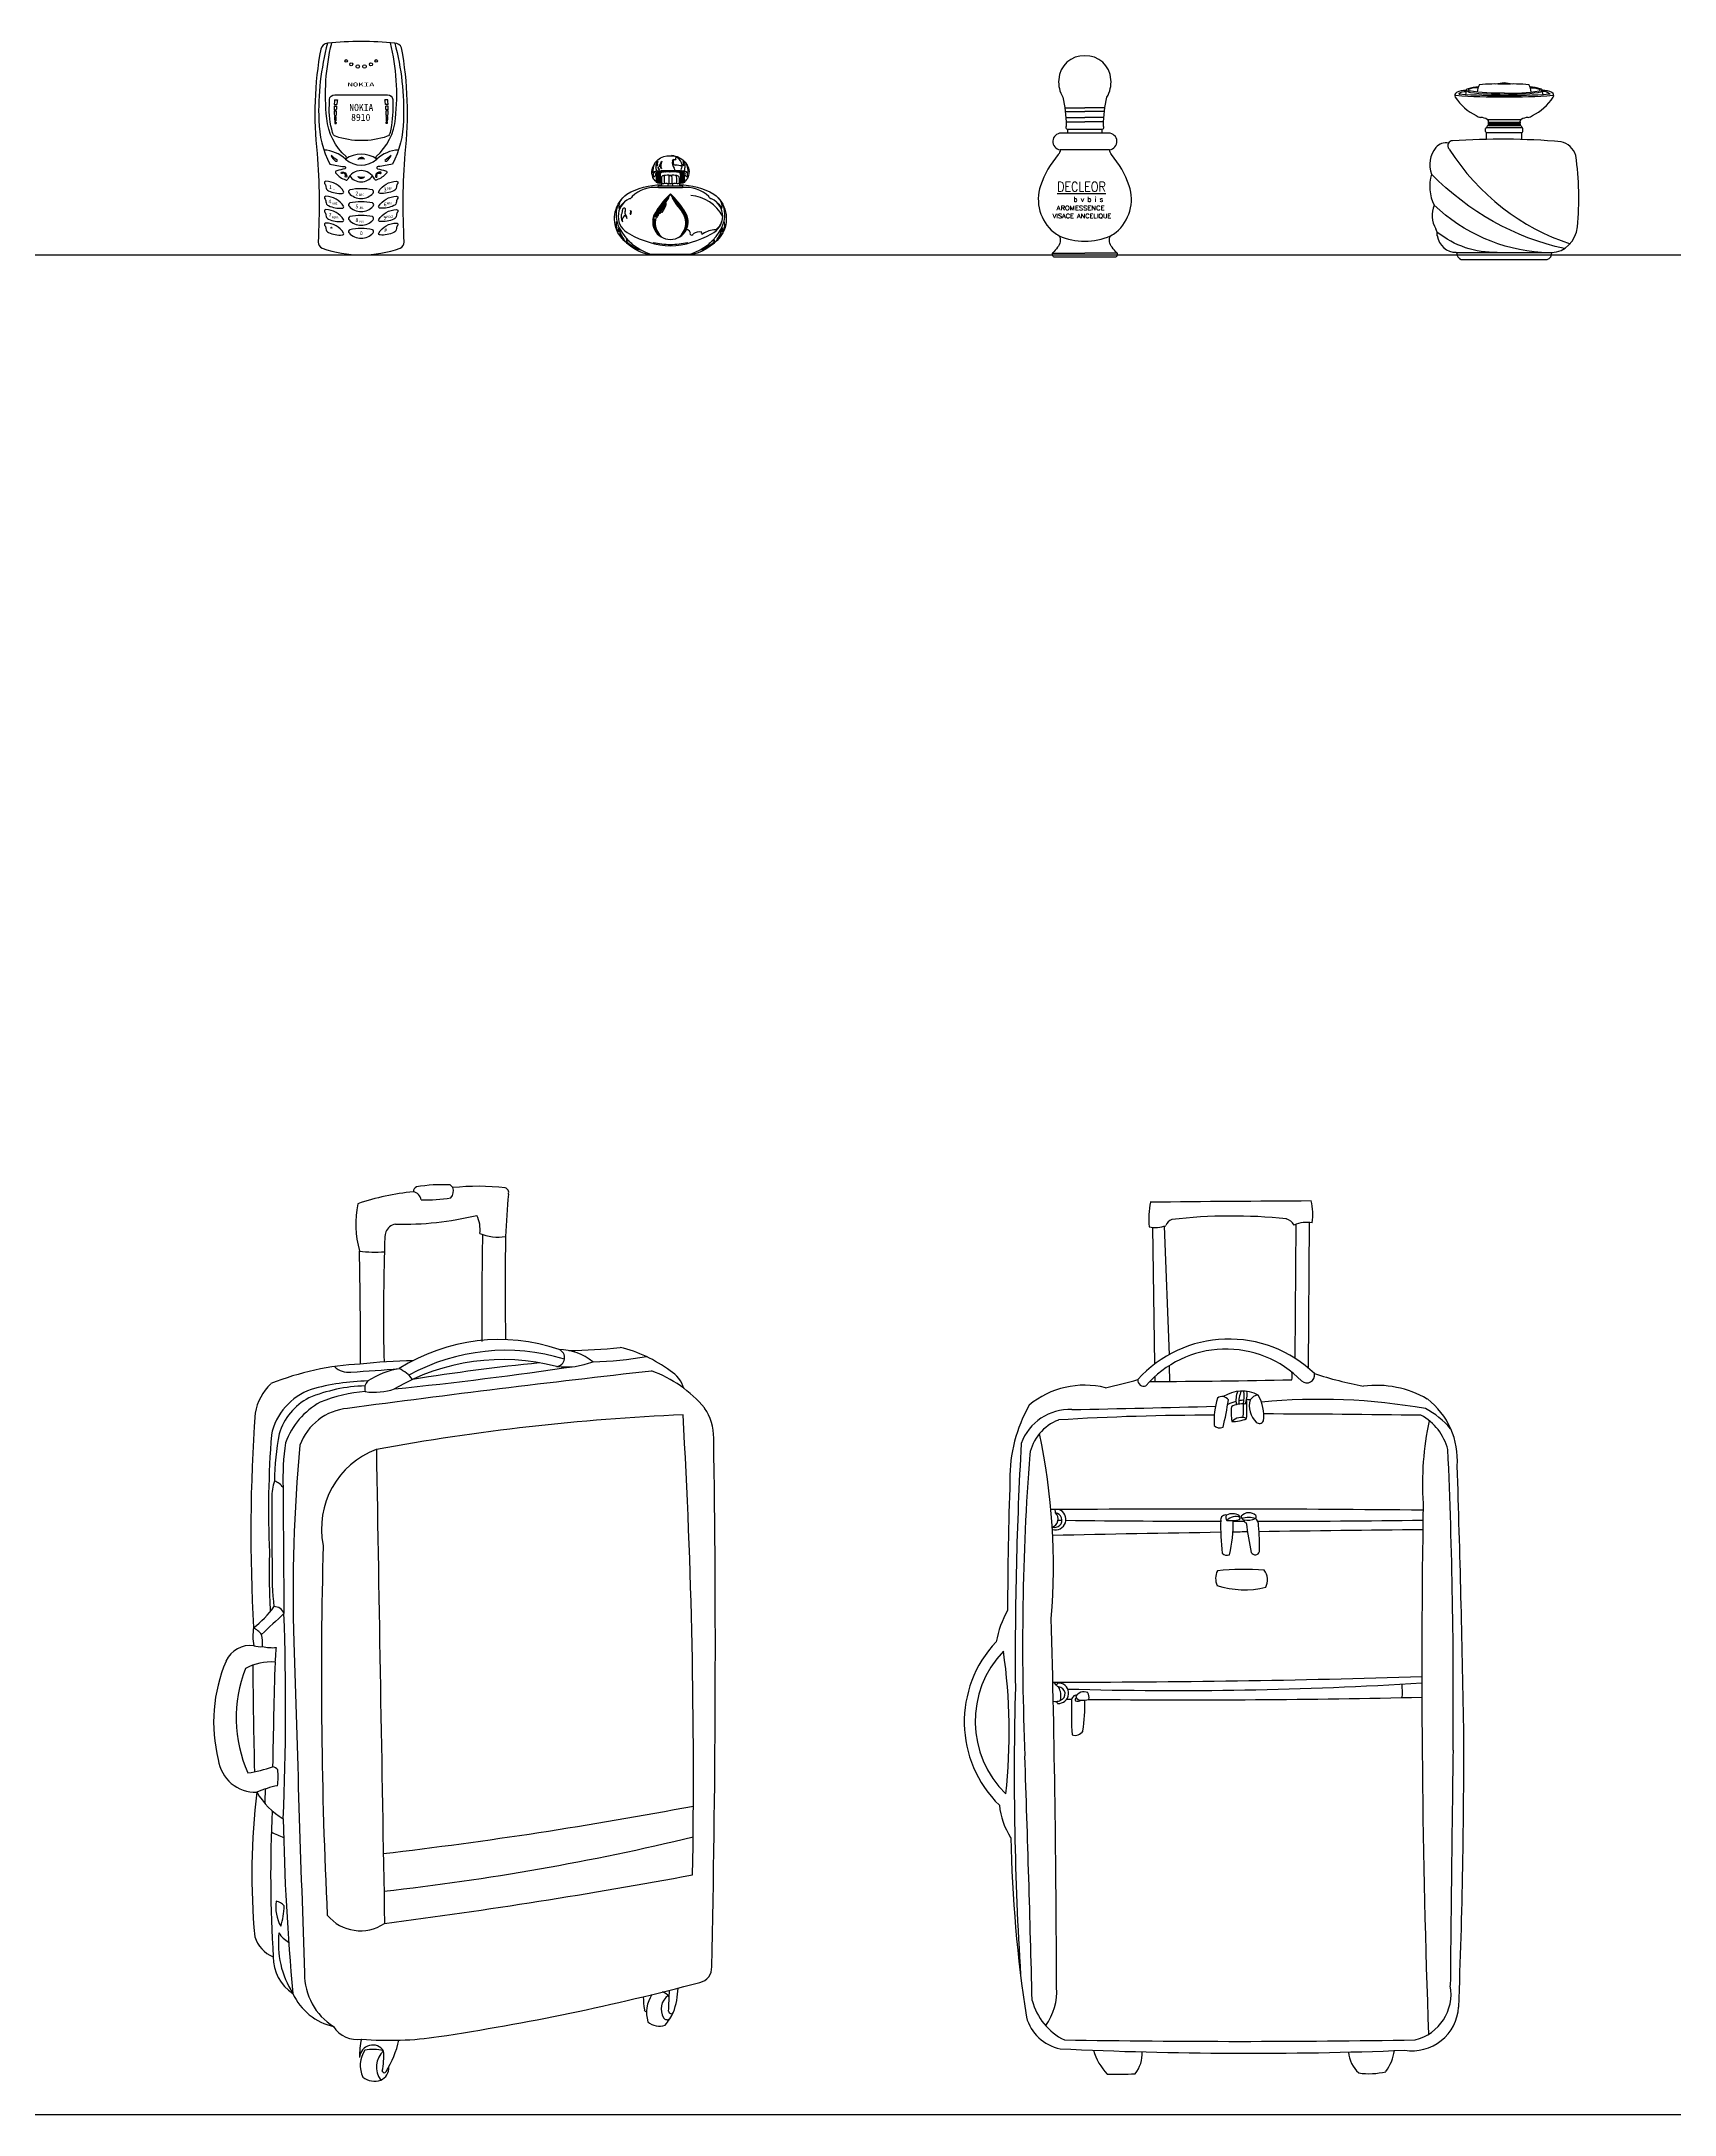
# Model space of a CAD drawing. Header units: inches. Extents: x 8.4 to 50.9, y 14.4 to 39.2.
# Drawn here: x 23.479 to 25.233, y 27.569 to 29.795 of the extents above; entities that cross this region are included whole.
import ezdxf

# ---------------------------------------------------------------- set-up
doc = ezdxf.new("R2010")
doc.units = ezdxf.units.IN
doc.header["$MEASUREMENT"] = 0
for name, color, linetype in [('02', 2, 'Continuous'), ('1', 1, 'Continuous'), ('8', 8, 'Continuous')]:
    doc.layers.add(name, color=color, linetype=linetype)
doc.styles.add('DIM', font='txt_____.ttf')
doc.styles.add('STYLE2', font='')
doc.styles.get('STYLE2').set_extended_font_data('SimHei')
pattern_1 = [(45, (23.68354503, 29.6151262), (-0.0004291846, 0.0004291846), [])]

msp = doc.modelspace()

# ---------------------------------------------------------------- hatches: boundary and pattern name
at = {"layer": '8'}
h = msp.add_hatch(dxfattribs=at)
h.set_pattern_fill('ANSI31', color=256, scale=0.004856, style=0)
h.set_pattern_definition([(45, (23.68354503, 29.6143015), (-0.0004291846, 0.0004291846), [])])
h.paths.add_polyline_path([(24.1438, 29.6519, -0.32167), (24.1451, 29.654, -0.048453), (24.1547, 29.6544), (24.1547, 29.6547, 0.044118), (24.1418, 29.6546, 0.400597), (24.1401, 29.6531, 0.075902), (24.1395, 29.6457, 0.178542), (24.1413, 29.6425, 0.102241), (24.1427, 29.6423, -0.008968), (24.1439, 29.6422, -0.052929)])
h.paths.add_polyline_path([(24.1692, 29.6531, 0.400597), (24.1675, 29.6546, 0.044118), (24.1547, 29.6547), (24.1547, 29.6544, -0.048453), (24.1642, 29.654, -0.32167), (24.1656, 29.6519, -0.052929), (24.1654, 29.6422, -0.008968), (24.1666, 29.6423, 0.102241), (24.1681, 29.6425, 0.178542), (24.1698, 29.6457, 0.075902)])
h = msp.add_hatch(dxfattribs=at)
h.set_pattern_fill('ANSI31', color=256, scale=0.004856, style=0)
h.set_pattern_definition(pattern_1)
h.paths.add_polyline_path([(24.1385, 29.6031, 0.020168), (24.1359, 29.604, 0.326237), (24.1459, 29.5841, -0.270683)])
h.paths.add_polyline_path([(24.1438, 29.6138, 0.048572), (24.1518, 29.625, -0.086137), (24.1547, 29.6309, 0.068293), (24.1396, 29.6126, 0.087665), (24.1365, 29.6068, 0.109869), (24.1367, 29.6049, -0.08084), (24.1374, 29.6076, 0.088974), (24.1395, 29.6068, -0.103321)])
h = msp.add_hatch(dxfattribs=at)
h.set_pattern_fill('ANSI31', color=256, scale=0.004856, style=0)
h.set_pattern_definition(pattern_1)
h.paths.add_polyline_path([(24.1547, 29.6309, -0.086137), (24.1575, 29.625, 0.048572), (24.1655, 29.6138, -0.440456), (24.1634, 29.5841, 0.470783), (24.1697, 29.6126, 0.068293)])

# ---------------------------------------------------------------- linework, layer by layer
at = {"layer": '02'}
for p, q in [((23.794, 29.732), (23.7971, 29.732)), ((23.8513, 29.732), (23.8482, 29.732)), ((23.7937, 29.7252), (23.7963, 29.7252)), ((23.7937, 29.7212), (23.7959, 29.7212)), ((23.7937, 29.7201), (23.7959, 29.7201)), ((23.7938, 29.7267), (23.7964, 29.7267)), ((23.7939, 29.7152), (23.7956, 29.7152)), ((23.7939, 29.7139), (23.7956, 29.7139)), ((23.7942, 29.7095), (23.7956, 29.7095)), ((23.8515, 29.7267), (23.8488, 29.7267)), ((23.8516, 29.7252), (23.849, 29.7252)), ((23.8516, 29.7212), (23.8493, 29.7212)), ((23.8516, 29.7201), (23.8494, 29.7201)), ((23.8514, 29.7152), (23.8496, 29.7152)), ((23.8514, 29.7139), (23.8497, 29.7139)), ((23.851, 29.7095), (23.8497, 29.7095)), ((24.5784, 29.7234), (24.5995, 29.7234)), ((24.5788, 29.7192), (24.5995, 29.7192)), ((24.5792, 29.713), (24.5995, 29.713)), ((24.6207, 29.7234), (24.5995, 29.7234)), ((24.6203, 29.7192), (24.5995, 29.7192)), ((24.6198, 29.713), (24.5995, 29.713)), ((25.0315, 29.7108), (25.068, 29.7108)), ((23.7943, 29.7083), (23.7956, 29.7083)), ((23.7945, 29.7065), (23.7957, 29.7065)), ((23.8509, 29.7083), (23.8496, 29.7083)), ((23.8507, 29.7065), (23.8496, 29.7065)), ((24.5795, 29.7084), (24.5995, 29.7084)), ((24.5808, 29.7004), (24.5995, 29.7004)), ((24.5995, 29.6962), (24.5808, 29.6962)), ((24.6196, 29.7084), (24.5995, 29.7084)), ((24.5995, 29.7004), (24.6183, 29.7004)), ((24.6183, 29.6962), (24.5995, 29.6962)), ((25.0298, 29.6979), (25.0298, 29.7011)), ((25.0308, 29.7023), (25.0688, 29.7023)), ((25.0308, 29.6968), (25.0688, 29.6968)), ((25.0308, 29.6895), (25.0308, 29.6968)), ((25.0328, 29.7078), (25.0328, 29.7089)), ((25.0328, 29.7078), (25.0668, 29.7078)), ((25.0328, 29.7056), (25.0328, 29.7067)), ((25.0328, 29.7067), (25.0668, 29.7067)), ((25.0328, 29.7056), (25.0668, 29.7056)), ((25.0328, 29.7045), (25.0668, 29.7045)), ((25.0668, 29.7078), (25.0668, 29.7089)), ((25.0668, 29.7056), (25.0668, 29.7067)), ((25.0688, 29.6893), (25.0688, 29.6968)), ((25.0698, 29.6979), (25.0698, 29.7011)), ((25.0698, 29.6979), (25.0698, 29.7011)), ((24.1418, 29.6377), (24.1675, 29.6377)), ((24.5646, 29.5673), (24.5995, 29.5673)), ((24.6344, 29.5673), (24.5995, 29.5673)), ((24.9981, 29.5681), (24.9987, 29.5681)), ((24.9987, 29.5681), (25.1009, 29.5681)), ((25.0036, 29.5604), (25.096, 29.5604)), ((24.6721, 28.5216), (24.6744, 28.3747)), ((24.6848, 28.5227), (24.6899, 28.3848)), ((24.826, 28.5248), (24.8249, 28.381)), ((24.8402, 28.5268), (24.8392, 28.3706)), ((24.6745, 28.361), (24.6745, 28.3561)), ((24.6901, 28.373), (24.6904, 28.3562))]:
    msp.add_line(p, q, dxfattribs=at)
for points in [[(23.7755, 29.6744, -0.033324), (23.7764, 29.5792, 0.251088), (23.7807, 29.5727, 0.171236), (23.8647, 29.5727, 0.251088), (23.8689, 29.5792, -0.033324), (23.8699, 29.6744, 0.073678), (23.866, 29.7877, 0.32188), (23.8587, 29.7927, 0.052219), (23.7865, 29.7927, 0.292035), (23.7793, 29.7864, 0.074554)], [(24.146, 29.642, 0.023978), (24.1427, 29.6423, -0.206641), (24.14, 29.6433, 0.025315), (24.1368, 29.6467, -0.1243), (24.1347, 29.6548, -0.405753), (24.1547, 29.6719, -0.405753), (24.1746, 29.6548, -0.1243), (24.1725, 29.6467, 0.025315), (24.1693, 29.6433, -0.206641), (24.1666, 29.6423, 0.023978), (24.1633, 29.642, -0.058083), (24.1618, 29.6418, 0.066871), (24.1547, 29.6415, 0.066871), (24.1476, 29.6418, -0.058083)], [(23.7876, 29.6343, 0.127224), (23.8024, 29.6315, 0.569048), (23.8038, 29.6336, 0.252495), (23.7848, 29.6444, 0.605577), (23.7834, 29.6422, -0.114433), (23.7848, 29.6385, 0.32559)], [(23.8074, 29.6501, -0.799933), (23.8057, 29.649, -0.351297), (23.8059, 29.6505, 0.514372), (23.8027, 29.6531, -0.791601), (23.8012, 29.6536, -0.280091), (23.8018, 29.6544, -0.401072)], [(23.8379, 29.6501, 0.799933), (23.8396, 29.649, 0.351297), (23.8394, 29.6505, -0.514372), (23.8426, 29.6531, 0.791601), (23.8441, 29.6536, 0.280091), (23.8435, 29.6544, 0.401072)], [(23.8577, 29.6343, -0.127224), (23.8429, 29.6315, -0.569048), (23.8415, 29.6336, -0.252495), (23.8605, 29.6444, -0.605577), (23.8619, 29.6422, 0.114433), (23.8605, 29.6385, -0.32559)], [(23.7876, 29.6183, 0.127224), (23.8024, 29.6155, 0.569048), (23.8038, 29.6176, 0.252495), (23.7848, 29.6284, 0.605577), (23.7834, 29.6262, -0.114433), (23.7848, 29.6225, 0.32559)], [(23.8355, 29.6317, 0.522306), (23.8348, 29.6352, 0.107534), (23.8105, 29.6352, 0.522306), (23.8097, 29.6317, 0.442654)], [(23.8355, 29.6176, 0.522306), (23.8348, 29.6212, 0.107534), (23.8105, 29.6212, 0.522306), (23.8097, 29.6176, 0.442654)], [(23.8577, 29.6183, -0.127224), (23.8429, 29.6155, -0.569048), (23.8415, 29.6176, -0.252495), (23.8605, 29.6284, -0.605577), (23.8619, 29.6262, 0.114433), (23.8605, 29.6225, -0.32559)], [(24.1547, 29.6391), (24.1418, 29.6391, 0.414214), (24.1413, 29.6386, -0.125081), (24.1418, 29.6377, 0.222961), (24.1134, 29.628, -0.347228), (24.1104, 29.6256, 0.638602), (24.1107, 29.588, 0.116559), (24.1547, 29.575, 0.116559), (24.1986, 29.588, 0.638602), (24.1989, 29.6256, -0.347228), (24.1959, 29.628, 0.222961), (24.1675, 29.6377, -0.125081), (24.168, 29.6386, 0.414214), (24.1675, 29.6391)], [(23.7876, 29.6039, 0.127224), (23.8024, 29.6012, 0.569048), (23.8038, 29.6033, 0.252495), (23.7848, 29.614, 0.605577), (23.7834, 29.6118, -0.114433), (23.7848, 29.6081, 0.32559)], [(23.7876, 29.5895, 0.127224), (23.8024, 29.5868, 0.569048), (23.8038, 29.5889, 0.252495), (23.7848, 29.5996, 0.605577), (23.7834, 29.5974, -0.114433), (23.7848, 29.5937, 0.32559)], [(23.8355, 29.603, 0.522306), (23.8348, 29.6065, 0.107534), (23.8105, 29.6065, 0.522306), (23.8097, 29.603, 0.442654)], [(23.8577, 29.6039, -0.127224), (23.8429, 29.6012, -0.569048), (23.8415, 29.6033, -0.252495), (23.8605, 29.614, -0.605577), (23.8619, 29.6118, 0.114433), (23.8605, 29.6081, -0.32559)], [(23.8577, 29.5895, -0.127224), (23.8429, 29.5868, -0.569048), (23.8415, 29.5889, -0.252495), (23.8605, 29.5996, -0.605577), (23.8619, 29.5974, 0.114433), (23.8605, 29.5937, -0.32559)], [(23.8355, 29.589, 0.522306), (23.8348, 29.5925, 0.107534), (23.8105, 29.5925, 0.522306), (23.8097, 29.589, 0.442654)]]:
    msp.add_lwpolyline(points, format="xyb", close=True, dxfattribs=at)
for points in [[(23.7865, 29.7927, 0.073193), (23.7772, 29.7098, 0.113658), (23.789, 29.6628, 0.037125), (23.8044, 29.6603, -0.939746), (23.8051, 29.6579, -0.021596), (23.7964, 29.6558, 0.709504), (23.7957, 29.6529, 0.150012), (23.8059, 29.6461, 0.600793), (23.8084, 29.647)], [(23.8051, 29.669, 0.869181), (23.8065, 29.6709, -0.188514), (23.7857, 29.712, -0.086129), (23.791, 29.7926)], [(23.8587, 29.7927, -0.073197), (23.8681, 29.7098, -0.113658), (23.8563, 29.6628, -0.037125), (23.8408, 29.6603, 0.939746), (23.8402, 29.6579, 0.021596), (23.8489, 29.6558, -0.709504), (23.8496, 29.6529, -0.150012), (23.8394, 29.6461, -0.600793), (23.8369, 29.647)], [(23.8402, 29.669, -0.869181), (23.8388, 29.6709, 0.188514), (23.8595, 29.712, 0.086705), (23.8542, 29.7931)], [(24.626, 29.6783, -0.027925), (24.625, 29.6783), (24.5995, 29.6783), (24.5741, 29.6783, -0.027925), (24.5731, 29.6783, -0.152582), (24.571, 29.6732, 0.09033), (24.5519, 29.6397, 0.307888), (24.5661, 29.5897, 0.02625), (24.5719, 29.586, -0.325065), (24.57, 29.5736, -0.084261), (24.565, 29.5678, 0.244442), (24.5644, 29.5663, 0.24625), (24.5664, 29.5632), (24.5995, 29.5632), (24.6327, 29.5632, 0.24625), (24.6347, 29.5663, 0.244442), (24.634, 29.5678, -0.084261), (24.629, 29.5736, -0.325065), (24.6272, 29.586, 0.02625), (24.633, 29.5897, 0.307888), (24.6472, 29.6397, 0.09033), (24.6281, 29.6732, -0.152582), (24.626, 29.6783, 0.945667), (24.625, 29.6962), (24.6183, 29.6962), (24.6183, 29.7004, 0.512376), (24.6199, 29.7027, -0.060948), (24.6195, 29.7046, -0.056138), (24.6233, 29.7347, 0.149254), (24.6276, 29.7538, 0.41079), (24.5995, 29.7792, 0.41079), (24.5715, 29.7538, 0.149254), (24.5758, 29.7347, -0.056138), (24.5795, 29.7046, -0.060948), (24.5791, 29.7027, 0.512376), (24.5808, 29.7004), (24.5808, 29.6962), (24.5741, 29.6962, 0.945667), (24.5731, 29.6783)], [(23.8508, 29.7373, -0.378582), (23.8567, 29.7323, -0.001426), (23.8567, 29.7264, -0.053613), (23.8539, 29.6969, -0.261714), (23.8507, 29.6927, -0.167187), (23.7952, 29.6927, -0.261714), (23.792, 29.6969, -0.0836), (23.7885, 29.7264, -0.001425), (23.7885, 29.7323, -0.378582), (23.7944, 29.7373), (23.8509, 29.7373)], [(24.1681, 29.6425, 0.178542), (24.1698, 29.6457, 0.075902), (24.1692, 29.6531, 0.400597), (24.1675, 29.6546, 0.044118), (24.1547, 29.6547, 0.044118), (24.1418, 29.6546, 0.400597), (24.1401, 29.6531, 0.075902), (24.1395, 29.6457, 0.178542), (24.1413, 29.6425)], [(24.1654, 29.6422, 0.052929), (24.1656, 29.6519, 0.32167), (24.1642, 29.654, 0.048453), (24.1547, 29.6544, 0.048453), (24.1451, 29.654, 0.32167), (24.1438, 29.6519, 0.052929), (24.1439, 29.6422)], [(24.1644, 29.6421, 0.035289), (24.1642, 29.6491, 0.229459), (24.1616, 29.6505, 0.055433), (24.1547, 29.6508, 0.055433), (24.1477, 29.6505, 0.317502), (24.1451, 29.6491, 0.035289), (24.145, 29.6421, -0.093599), (24.145, 29.6391)], [(24.1642, 29.6407, -0.134561), (24.2013, 29.6307, -0.36853), (24.211, 29.5892, -0.19864), (24.1784, 29.5659), (24.1547, 29.5659), (24.1309, 29.5659, -0.19864), (24.0983, 29.5892, -0.36853), (24.108, 29.6307, -0.134561), (24.1451, 29.6407)]]:
    msp.add_lwpolyline(points, format="xyb", dxfattribs=at)
for centre, radius in [((23.8065, 29.7736), 0.00142), ((23.812, 29.77), 0.00161), ((23.819, 29.7677), 0.00185), ((23.8262, 29.7677), 0.00185), ((23.8332, 29.77), 0.00161), ((23.8388, 29.7736), 0.00142)]:
    msp.add_circle(centre, radius, dxfattribs=at)
for centre, radius, start, end in [((23.9404, 29.7222), 0.1467, 176.1782, 178.2254), ((23.9369, 29.7113), 0.1413, 171.5863, 173.7272), ((23.7084, 29.7113), 0.1413, 6.2728, 8.4137), ((23.7049, 29.7222), 0.1467, 1.7746, 3.8218), ((23.9404, 29.7222), 0.1467, 178.8314, 180.3839), ((23.9404, 29.7222), 0.1467, 180.8383, 182.7325), ((23.9404, 29.7222), 0.1467, 183.2254, 184.9717), ((23.9369, 29.7113), 0.1413, 176.4505, 178.4185), ((23.9369, 29.7113), 0.1413, 178.9297, 180.7385), ((23.9369, 29.7113), 0.1413, 174.3597, 175.9776), ((23.7084, 29.7113), 0.1413, 4.0224, 5.6403), ((23.7084, 29.7113), 0.1413, 1.5815, 3.5495), ((23.7084, 29.7113), 0.1413, 359.2615, 1.0703), ((23.7049, 29.7222), 0.1467, 355.0283, 356.7746), ((23.7049, 29.7222), 0.1467, 357.2675, 359.1617), ((23.7049, 29.7222), 0.1467, 359.6161, 1.1686), ((23.9404, 29.7222), 0.1467, 185.4279, 186.151), ((23.9369, 29.7113), 0.1413, 181.2104, 181.9577), ((23.7084, 29.7113), 0.1413, 358.0423, 358.7896), ((23.7049, 29.7222), 0.1467, 353.849, 354.5721), ((23.7802, 29.6393), 0.0388, 48.4924, 86.4143), ((23.8068, 29.6804), 0.0185, 206.9237, 230.8584), ((23.678, 29.5207), 0.1885, 50.7609, 53.3984), ((23.7955, 29.6684), 0.00236, 260.9274, 314.3458), ((23.8226, 29.6445), 0.0291, 54.8638, 125.1362), ((23.8226, 29.6862), 0.0245, 226.8515, 313.1485), ((23.8228, 29.6653), 0.00459, 39.9577, 145.4097), ((23.8231, 29.6587), 0.01, 71.3545, 114.013), ((23.8651, 29.6392), 0.0389, 93.5764, 131.4312), ((23.9673, 29.5207), 0.1885, 126.6016, 129.2391), ((23.8497, 29.6684), 0.00236, 225.6542, 279.0726), ((23.8384, 29.6804), 0.0185, 309.1416, 333.0763), ((24.1373, 29.664), 0.00232, 354.813, 34.5417), ((24.1468, 29.6604), 0.00795, 135.171, 154.7947), ((24.1393, 29.6653), 0.00194, 292.6467, 20.882), ((24.1524, 29.6586), 0.00993, 133.1116, 171.7389), ((24.153, 29.6614), 0.00863, 149.0871, 202.1073), ((24.1553, 29.6599), 0.0121, 359.6036, 87.3138), ((24.1672, 29.6649), 0.0106, 170.9574, 217.3344), ((24.1584, 29.6658), 0.00198, 68.6633, 155.7502), ((24.1608, 29.665), 0.00337, 144.6378, 253.5822), ((24.1597, 29.6653), 0.00236, 70.446, 136.5211), ((24.1625, 29.6687), 0.00228, 129.3046, 210.3768), ((24.17, 29.6653), 0.00194, 159.118, 247.3533), ((24.1626, 29.6604), 0.00795, 25.2053, 44.829), ((24.1721, 29.664), 0.00232, 145.4583, 185.187), ((23.8226, 29.6402), 0.0158, 25.4667, 154.5333), ((23.8226, 29.6587), 0.0149, 214.5662, 325.4338), ((23.8231, 29.6588), 0.01, 245.987, 288.6455), ((23.8228, 29.6523), 0.00459, 214.5903, 320.0423), ((24.151, 29.6558), 0.0153, 149.6776, 189.7935), ((24.139, 29.6515), 0.00353, 83.6032, 151.2624), ((24.1429, 29.6511), 0.00676, 163.6872, 191.6655), ((24.137, 29.6507), 0.00124, 234.4802, 308.8861), ((24.1415, 29.6487), 0.00667, 93.0622, 139.5962), ((24.1363, 29.6521), 0.00274, 301.4552, 13.1457), ((24.1361, 29.6603), 0.00334, 336.0598, 29.3979), ((24.1392, 29.6608), 0.00116, 13.9295, 102.4635), ((24.1423, 29.6513), 0.00359, 104.9996, 155.9164), ((24.1436, 29.6584), 0.00458, 172.3211, 223.1231), ((24.1403, 29.663), 0.000557, 112.622, 252.5878), ((24.141, 29.6583), 0.00434, 87.1716, 102.3469), ((24.1402, 29.6622), 0.00108, 275.579, 21.3647), ((24.1497, 29.5804), 0.0754, 86.0606, 96.5158), ((24.1435, 29.6589), 0.00225, 153.4588, 233.9164), ((24.1433, 29.6594), 0.00193, 164.4463, 260.4383), ((24.1453, 29.6054), 0.0495, 89.5444, 94.6122), ((24.1425, 29.6575), 0.000533, 232.8794, 357.2468), ((24.1437, 29.6594), 0.00127, 81.54, 148.4526), ((24.146, 29.6601), 0.00216, 166.7024, 244.8782), ((24.1728, 29.6459), 0.025, 171.8474, 189.2838), ((24.1495, 29.6493), 0.00147, 107.9105, 175.025), ((24.2727, 29.6459), 0.1198, 178.1738, 181.4906), ((24.1537, 29.6428), 0.000728, 181.4906, 264.7303), ((24.1534, 29.6497), 0.000486, 93.7847, 178.1738), ((24.1556, 29.6167), 0.0336, 91.6377, 93.7847), ((24.1596, 29.5804), 0.0754, 83.4842, 93.9394), ((24.1537, 29.6167), 0.0336, 86.2153, 88.3623), ((24.1557, 29.6428), 0.000728, 275.2697, 358.5094), ((24.1559, 29.6497), 0.000486, 1.8262, 86.2153), ((24.0366, 29.6459), 0.1198, 358.5094, 1.8262), ((24.156, 29.6565), 0.00332, 348.3846, 36.7714), ((24.1612, 29.6517), 0.0102, 52.7591, 97.7386), ((24.1598, 29.6493), 0.00147, 4.975, 72.0895), ((24.1365, 29.6459), 0.025, 350.7162, 8.1526), ((24.164, 29.6054), 0.0495, 85.3878, 90.4556), ((24.1708, 29.6563), 0.00486, 134.6793, 189.2452), ((24.1691, 29.6622), 0.00108, 158.6353, 264.421), ((24.167, 29.6513), 0.00359, 24.0836, 75.0004), ((24.1683, 29.6583), 0.00434, 77.6531, 92.8284), ((24.1678, 29.6487), 0.00667, 40.4038, 86.9378), ((24.1701, 29.6608), 0.00116, 77.5365, 166.0705), ((24.1657, 29.6584), 0.00458, 316.8769, 7.6789), ((24.1691, 29.663), 0.000557, 287.4122, 67.378), ((24.1733, 29.6603), 0.00334, 150.6021, 203.9402), ((24.1703, 29.6515), 0.00353, 28.7376, 96.3968), ((24.173, 29.6521), 0.00274, 166.8543, 238.5448), ((24.1583, 29.6558), 0.0153, 350.2065, 30.3224), ((24.1723, 29.6507), 0.00124, 231.1139, 305.5198), ((24.1664, 29.6511), 0.00676, 348.3345, 16.3128), ((24.1115, 29.6172), 0.0123, 131.78, 189.4646), ((24.1227, 29.6015), 0.0271, 129.8601, 149.514), ((24.2141, 29.567), 0.0873, 132.8982, 148.5254), ((24.0901, 29.6606), 0.0712, 318.9618, 330.0849), ((24.1165, 29.6387), 0.0384, 316.2358, 332.5697), ((24.1155, 29.6315), 0.0366, 326.0345, 343.3981), ((24.1703, 29.6199), 0.0191, 144.6584, 164.351), ((24.1479, 29.6407), 0.00449, 339.0084, 6.0098), ((24.1528, 29.6413), 0.000519, 107.6808, 194.148), ((24.1577, 29.6871), 0.0452, 264.7303, 266.0934), ((24.1516, 29.6871), 0.0452, 273.9066, 275.2697), ((24.0952, 29.567), 0.0873, 31.4746, 47.1018), ((24.1391, 29.6199), 0.0191, 15.649, 35.3416), ((24.1565, 29.6413), 0.000519, 345.852, 72.3192), ((24.1615, 29.6407), 0.00449, 173.9902, 200.9916), ((24.2192, 29.6606), 0.0712, 209.9151, 221.0382), ((24.1724, 29.6405), 0.00816, 168.3739, 189.7629), ((24.1725, 29.5856), 0.0438, 28.8428, 84.7746), ((24.1866, 29.6015), 0.0271, 30.486, 50.1399), ((24.1978, 29.6172), 0.0123, 350.5354, 48.22), ((24.1287, 29.6086), 0.0324, 162.4787, 205.4049), ((24.1063, 29.598), 0.00996, 157.7145, 201.3078), ((24.1107, 29.6062), 0.009, 150.3004, 215.1144), ((24.0757, 29.6136), 0.0274, 353.9233, 359.3375), ((24.1051, 29.6136), 0.00209, 68.9406, 189.0781), ((24.1086, 29.603), 0.00565, 142.3518, 200.0184), ((24.1077, 29.604), 0.00428, 118.1632, 145.758), ((24.1041, 29.6042), 0.00397, 0, 67.1384), ((24.1041, 29.6139), 0.00244, 318.176, 44.4304), ((24.1101, 29.6111), 0.00433, 164.7775, 217.8629), ((24.1008, 29.6041), 0.00729, 0.686, 36.6044), ((24.1087, 29.6118), 0.00344, 319.5011, 20.4646), ((24.1118, 29.6095), 0.000491, 173.4796, 329.6823), ((24.1099, 29.611), 0.00284, 323.1828, 46.0968), ((24.1545, 29.6009), 0.0189, 141.9918, 270.4002), ((24.1254, 29.5707), 0.035, 67.9041, 72.5257), ((24.1408, 29.6061), 0.00432, 171.7552, 196.8347), ((24.1455, 29.6039), 0.00887, 150.7908, 173.844), ((24.1408, 29.6129), 0.00629, 237.3766, 257.6709), ((24.1585, 29.5999), 0.0202, 136.4276, 231.5131), ((24.1517, 29.6024), 0.0124, 135.5152, 159.6367), ((24.1424, 29.6063), 0.00237, 171.5286, 199.626), ((24.1383, 29.6078), 0.00293, 309.9856, 345.6755), ((24.1685, 29.5977), 0.0289, 152.5931, 161.1887), ((24.1486, 29.6087), 0.0055, 141.1024, 173.2947), ((24.147, 29.6078), 0.00417, 128.3171, 158.4858), ((24.145, 29.6076), 0.00354, 75.472, 100.2898), ((24.1548, 29.6009), 0.0189, 269.5998, 38.0082), ((24.1509, 29.5999), 0.0202, 308.4869, 43.5724), ((24.1931, 29.6069), 0.0177, 304.5418, 359.3138), ((24.1806, 29.6086), 0.0324, 334.5951, 17.5213), ((24.2031, 29.598), 0.00996, 338.6922, 22.2855), ((24.1082, 29.5966), 0.0115, 191.427, 215.184), ((24.1029, 29.5919), 0.0044, 140.4415, 204.7661), ((24.1514, 29.622), 0.0587, 207.7732, 252.0047), ((24.122, 29.5959), 0.0223, 184.9438, 204.9646), ((24.1174, 29.5927), 0.0176, 175.7042, 210.3067), ((24.1329, 29.6023), 0.0348, 207.0169, 228.775), ((24.1125, 29.5822), 0.0052, 185.0047, 220.994), ((24.0877, 29.5489), 0.0383, 47.5325, 59.2457), ((24.1418, 29.6176), 0.0511, 229.4259, 245.9152), ((24.1577, 29.6924), 0.1158, 259.296, 268.5088), ((24.1517, 29.6924), 0.1158, 271.4912, 280.704), ((24.172, 29.5885), 0.00405, 347.979, 92.9731), ((24.1775, 29.5881), 0.0016, 193.6112, 0.6257), ((24.1579, 29.622), 0.0587, 287.9953, 332.2268), ((24.1856, 29.579), 0.0111, 76.3052, 125.5484), ((24.187, 29.589), 0.00138, 311.0525, 34.0711), ((24.1886, 29.589), 0.00121, 237.0881, 319.9577), ((24.1675, 29.6176), 0.0511, 294.0848, 310.5741), ((24.2032, 29.5676), 0.0247, 90.1145, 123.4987), ((24.2216, 29.5489), 0.0383, 120.7543, 132.4675), ((24.1765, 29.6023), 0.0348, 311.225, 332.9831), ((24.1968, 29.5822), 0.0052, 319.006, 354.9953), ((24.192, 29.5927), 0.0176, 329.6933, 4.2958), ((24.1873, 29.5959), 0.0223, 335.0354, 355.0562), ((24.2065, 29.5919), 0.0044, 335.2339, 39.5585), ((24.2011, 29.5966), 0.0115, 324.816, 348.573), ((24.5995, 29.6495), 0.0693, 246.4684, 293.5316), ((24.1193, 29.571), 0.00169, 359.6632, 76.6692), ((24.1901, 29.571), 0.00169, 103.3308, 180.3368), ((24.7578, 28.5308), 0.0897, 168.6358, 185.4878), ((25.1004, -15.607), 44.1576, 90.33458, 90.55872), ((24.6955, 28.5211), 0.00914, 106.3026, 165.6585), ((24.7574, 27.9822), 0.5515, 83.9179, 96.71), ((24.8118, 28.5169), 0.0142, 30.1564, 73.7138), ((24.7747, 28.5349), 0.0695, 353.07, 12.4396), ((24.6756, 28.5543), 0.0329, 257.4419, 289.6167), ((24.8383, 28.4906), 0.0363, 81.4616, 112.9382), ((24.7542, 28.2697), 0.1319, 45.9234, 137.8676), ((24.7511, 28.2775), 0.1133, 44.3135, 139.3719), ((24.5993, 28.2588), 0.0933, 76.1283, 129.6207), ((24.521, 28.82), 0.4813, 282.0752, 286.3499), ((24.6628, 28.3572), 0.00637, 171.3676, 291.8441), ((24.6635, 35.3415), 6.9854, 270.04902, 271.29813), ((24.7895, 28.3623), 0.0325, 352.2266, 6.712), ((24.8378, 28.3629), 0.00834, 228.2042, 10.7055), ((24.9791, 28.7759), 0.4324, 252.0704, 259.2687), ((24.9123, 28.2419), 0.11, 60.0866, 97.1972), ((24.6784, 28.2521), 0.1593, 150.4458, 180.6842), ((24.8304, 28.3127), 0.0922, 163.9377, 182.4326), ((24.7468, 28.3317), 0.00825, 33.6997, 127.3915), ((24.4181, 28.3867), 0.3393, 346.4152, 351.4439), ((24.7684, 28.3088), 0.037, 62.0301, 123.1827), ((24.775, 28.2833), 0.053, 104.4347, 114.6713), ((24.7682, 28.3097), 0.0223, 81.7899, 120.4772), ((24.7875, 28.3357), 0.0258, 157.6991, 190.1013), ((24.8046, 28.3314), 0.04, 158.9153, 179.5091), ((24.775, 28.2833), 0.053, 94.9822, 101.0121), ((24.6966, 28.3271), 0.0734, 352.2761, 3.8135), ((24.7259, 28.3402), 0.0446, 349.4464, 7.1986), ((24.7517, 28.3417), 0.0221, 333.4376, 9.8357), ((24.775, 28.2833), 0.053, 87.9071, 92.0767), ((24.6746, 28.3257), 0.099, 354.5473, 6.1364), ((24.7998, 28.3297), 0.0238, 163.9371, 226.865), ((24.7869, 28.3295), 0.012, 95.6983, 146.186), ((24.7465, 28.3193), 0.0451, 352.7549, 29.5364), ((24.8516, 27.6878), 0.6491, 79.9247, 95.5257), ((24.9163, 28.2715), 0.0832, 355.8063, 52.2833), ((24.583, 28.2708), 0.0551, 87.2222, 160.1126), ((24.5887, 28.2687), 0.0492, 110.8902, 169.6025), ((24.7318, 25.7778), 2.542, 89.8512, 93.6234), ((24.2956, 44.3044), 15.9811, 271.04023, 271.59244), ((24.7443, 28.315), 0.00872, 225.3998, 294.0078), ((24.805, 28.3224), 0.0485, 172.209, 190.976), ((24.7676, 28.3029), 0.0145, 67.1135, 134.8752), ((24.7593, 28.3454), 0.0323, 266.5461, 295.4426), ((24.7869, 28.3159), 0.00489, 226.8148, 332.624), ((24.7131, 9.167), 19.1544, 89.26052, 89.76539), ((24.9335, 28.269), 0.0574, 14.0532, 62.2096), ((25.2756, 28.247), 0.3136, 167.6669, 183.9787), ((24.9215, 28.2444), 0.0934, 40.7746, 62.1344), ((28.6167, 28.0601), 4.0919, 176.785, 180.4496), ((23.8804, 28.1577), 0.6854, 355.3172, 12.0031), ((27.3222, 28.0716), 2.7895, 175.764, 182.4157), ((18.8796, 28.0165), 6.1155, 359.47206, 2.49705), ((5.64, 27.6466), 19.3692, 1.00052, 1.83075), ((29.2564, 28.0924), 4.7399, 178.0928, 179.7834), ((24.7282, 5.4692), 22.7499, 89.40957, 90.41579), ((24.5681, 28.208), 0.0112, 252.2214, 70.5211), ((24.5626, 28.2155), 0.00552, 354.1192, 32.4408), ((35.7608, 28.0486), 10.7995, 179.06288, 182.08712), ((24.5619, 28.2084), 0.00901, 287.0138, 46.6834), ((24.5671, 28.2072), 0.00783, 251.0706, 82.6265), ((24.765, 45.0844), 16.8784, 269.34092, 269.35479), ((24.765, 45.0844), 16.8784, 269.3694, 269.93322), ((24.7507, 28.2074), 0.00539, 79.5605, 180.8638), ((25.0251, 28.202), 0.2798, 178.9107, 186.2095), ((24.7551, 28.2099), 0.0044, 140.5032, 226.51), ((24.7578, 28.2), 0.0141, 58.0717, 115.7454), ((24.7613, 28.1989), 0.0121, 65.9726, 139.8255), ((24.7528, 28.2824), 0.0757, 269.4695, 279.7935), ((24.6025, 28.205), 0.1564, 347.1081, 0.626), ((24.765, 45.0844), 16.8784, 269.97907, 270.01901), ((24.7631, 28.2097), 0.00316, 323.7458, 46.3476), ((24.7755, 28.2046), 0.0106, 44.8761, 139.6292), ((24.7713, 28.2111), 0.00382, 174.7605, 255.0362), ((24.7756, 28.1863), 0.0238, 72.4498, 108.2254), ((24.7742, 28.227), 0.0199, 258.8369, 295.6773), ((24.7736, 28.2074), 0.00329, 178.7848, 252.9099), ((25.7469, 28.3535), 0.9856, 188.7125, 190.5899), ((24.7813, 28.2107), 0.00222, 311.7211, 39.1234), ((24.7767, 28.202), 0.00931, 356.5458, 49.3398), ((24.765, 45.0844), 16.8784, 270.06825, 270.67052), ((24.5602, 28.1794), 0.2269, 358.5226, 5.5717), ((25.3298, -8.2969), 36.4957, 90.57691, 90.85291), ((25.3298, -8.2969), 36.4957, 90.91756, 91.20075), ((25.3298, -8.2969), 36.4957, 90.87239, 90.89705), ((24.7585, 28.1445), 0.0186, 153.572, 203.6312), ((24.7713, 27.8729), 0.2814, 85.73, 96.0179), ((24.752, 28.1762), 0.00676, 221.817, 295.582), ((24.7823, 28.175), 0.00497, 211.6774, 342.7842), ((24.7786, 28.1431), 0.0171, 332.061, 37.4744), ((24.771, 28.2296), 0.0972, 252.2569, 283.5357), ((24.6114, 28.0572), 0.1088, 150.7471, 169.728), ((8.1314, 27.6706), 16.4378, 0.1219, 1.50283), ((24.5952, 27.9906), 0.1251, 136.5814, 225.6828), ((24.5905, 27.9912), 0.1087, 136.1143, 225.8294), ((23.8969, 27.9795), 0.6214, 353.886, 8.0577), ((27.9738, 27.9366), 3.4501, 178.4821, 183.6187), ((24.5745, 40.4719), 12.4386, 269.95708, 271.78209), ((24.5636, 28.0278), 0.00561, 25.3303, 73.7279), ((24.5716, 28.0294), 0.00298, 72.7581, 163.9389), ((24.5744, 28.035), 0.00738, 219.9613, 246.3461), ((24.5711, 28.0214), 0.011, 265.994, 83.042), ((24.571, 28.0209), 0.00733, 287.9442, 86.9825), ((24.5532, 28.0186), 0.0206, 346.9835, 27.9432), ((24.6979, 32.2855), 4.2612, 268.4304, 273.5453), ((24.5913, 28.0135), 0.00606, 90.9632, 182.6334), ((24.5985, 28.0135), 0.0095, 63.7646, 158.0224), ((24.5937, 28.0169), 0.0104, 348.4045, 29.3617), ((24.8417, 28.0222), 0.0987, 356.8023, 5.1924), ((24.571, 28.0574), 0.0449, 263.1273, 267.6256), ((24.5689, 28.0205), 0.0079, 272.192, 304.0227), ((24.5731, 28.0133), 0.004, 190.861, 226.9538), ((24.7065, 39.5001), 11.4858, 269.36955, 269.39629), ((24.9638, 27.9998), 0.3787, 177.9766, 183.5032), ((24.5916, 28.0146), 0.00248, 127.3291, 213.1399), ((24.5918, 28.0197), 0.00685, 250.3566, 303.5585), ((24.5952, 28.0204), 0.00647, 211.4874, 272.9434), ((24.5974, 28.0363), 0.0224, 265.3009, 286.6788), ((24.4164, 28.0085), 0.1832, 351.3825, 1.7105), ((24.7065, 39.5001), 11.4858, 269.48805, 271.27169), ((24.5889, 27.9864), 0.0102, 252.2717, 328.3053), ((18.205, 27.9567), 6.8013, 357.70558, 0.23687), ((-5.6459, 26.9214), 30.1987, 1.46168, 1.95948), ((69.0027, 27.3242), 44.0125, 179.17205, 179.50102), ((24.5845, 27.9086), 0.0771, 185.5305, 213.0803), ((26.0148, 27.8993), 1.4952, 181.2548, 188.6798), ((24.942, 27.6984), 0.0506, 283.7472, 10.2691), ((24.6068, 27.7084), 0.066, 194.6601, 243.7353), ((24.508, 27.7007), 0.0613, 323.884, 4.6228), ((24.951, 27.6874), 0.0498, 260.6895, 356.5822), ((24.5825, 27.6863), 0.0475, 195.4544, 258.371), ((24.7758, 31.9284), 4.2935, 267.2918, 272.2312), ((24.7658, 38.8943), 11.2466, 269.0411, 270.9589), ((24.6684, 27.6555), 0.0621, 196.215, 223.826), ((24.6274, 27.6343), 0.0337, 320.6001, 3.6186), ((24.9148, 27.6382), 0.0323, 183.4855, 229.0852), ((24.8831, 27.6445), 0.0492, 323.3887, 352.1582), ((24.6334, 27.9564), 0.3441, 268.3544, 273.3292), ((24.9047, 27.6903), 0.0773, 261.7832, 283.4175)]:
    msp.add_arc(centre, radius, start, end, dxfattribs=at)
for centre, major_axis, ratio, start_param, end_param in [((24.9998, 29.7365), (0, 0.00341), 0.909091, 0.403659, 2.119068), ((25.04, 29.7684), (-0.0043, 0.058), 0.910249, 2.120654, 2.663123), ((25.0069, 29.7218), (0, 0.0201), 0.909091, -0.104159, 0.474412), ((25.002, 29.7387), (0.000953, 0.000334), 0.801135, 2.900763, 4.36155), ((25.0112, 29.7402), (0, 0.00356), 0.909091, 0.109585, 0.773765), ((25.0136, 29.7461), (0, 0.00611), 0.909091, 2.145383, 3.117479), ((25.0227, 29.6984), (0, 0.0472), 0.909091, 0.015198, 0.279238), ((25.0136, 29.7427), (0.00236, 0.00034), 0.496822, 2.245009, 4.018124), ((25.02, 29.7179), (0, 0.027), 0.909091, -0.074355, 0.331305), ((25.0387, 29.9389), (0, 0.2009), 0.909091, 3.002955, 3.202319), ((25.0394, 29.7384), (0, 0.0205), 0.909091, 1.073605, 1.475113), ((25.0394, 29.5423), (0, 0.2066), 0.909091, -0.054542, 0.08727), ((25.0599, 29.5423), (0, 0.2066), 0.909091, -0.08727, 0.054542), ((25.0589, 29.9394), (0, 0.2003), 0.909091, 3.091276, 3.298474), ((25.0609, 29.9389), (0, 0.2009), 0.909091, 3.080866, 3.28023), ((25.0598, 29.7375), (0, 0.021), 0.909091, -1.433801, -1.03732), ((25.0766, 29.6984), (0, 0.0472), 0.909091, -0.279238, -0.015198), ((25.0596, 29.7684), (0.0043, 0.058), 0.910249, 3.620062, 4.162531), ((25.0863, 29.7457), (0, 0.00579), 0.909091, 3.097326, 4.096603), ((25.0874, 29.7388), (0, 0.00507), 0.909091, -0.781472, -0.225048), ((25.0927, 29.7218), (0, 0.0201), 0.909091, -0.474412, 0.104159), ((25.0998, 29.7365), (0, 0.00341), 0.909091, 4.164117, 5.879526), ((25.0259, 29.7256), (0, 0.0127), 0.909091, 2.546286, 3.006027), ((25.0229, 29.6917), (0, 0.0214), 0.909091, -0.461385, -0.075542), ((25.0312, 29.7091), (0, 0.00181), 0.909091, 4.619995, 6.045031), ((25.0684, 29.7091), (0, 0.00181), 0.909091, 0.238154, 1.66319), ((25.0767, 29.6917), (0, 0.0214), 0.909091, 0.075542, 0.461385), ((25.0737, 29.7256), (0, 0.0127), 0.909091, 3.277158, 3.736899), ((24.9939, 29.6827), (0, 0.00513), 0.909091, -0.041714, 1.042583), ((25.0465, 28.7745), (0, 0.9151), 0.909091, -0.077417, 0.063094), ((25.031, 29.701), (0, 0.00131), 0.909091, 0.159992, 1.485442), ((25.0311, 29.6983), (0, 0.00152), 0.909091, 1.868143, 2.908622), ((25.0341, 29.7009), (0, 0.00391), 0.909091, 0.376212, 1.194585), ((25.033, 29.7073), (0, 0.000598), 0.909091, 0.402182, 2.73941), ((25.033, 29.7051), (0, 0.000598), 0.909091, 0.402182, 2.73941), ((25.0666, 29.7073), (0, 0.000598), 0.909091, 3.543775, 5.881003), ((25.0666, 29.7051), (0, 0.000598), 0.909091, 3.543775, 5.881003), ((25.0655, 29.7009), (0, 0.00391), 0.909091, -1.194585, -0.376212), ((25.0686, 29.701), (0, 0.00131), 0.909091, -1.485442, -0.159992), ((25.0685, 29.6983), (0, 0.00152), 0.909091, 3.374563, 4.415042), ((24.9943, 29.6622), (0, 0.0269), 0.909091, 0.817889, 1.962558), ((24.9868, 29.6704), (0, 0.0153), 0.909091, -0.222768, 0.840493), ((24.9939, 29.6827), (0, 0.00513), 0.909091, 1.042583, 2.347254), ((25.1874, 29.8325), (0, 0.2654), 0.909091, 2.187119, 2.861092), ((25.1063, 29.6635), (0, 0.024), 0.909091, -1.205906, -0.210423), ((24.864, 29.627), (0, 0.2924), 0.909091, 4.60442, 4.866856), ((25.007, 29.6388), (0, 0.041), 0.909091, 1.244491, 2.076762), ((24.9968, 29.608), (0, 0.0269), 0.909091, 1.154171, 2.143511), ((24.9672, 29.5873), (0, 0.0117), 0.909091, 4.598844, 5.263668), ((24.9976, 29.5905), (0, 0.0223), 0.909091, 1.770439, 3.162476), ((25.1005, 29.5988), (0, 0.0307), 0.909091, 3.153646, 4.604238), ((25.0058, 29.5678), (0, 0.00779), 0.909091, 1.534428, 2.83219), ((25.0938, 29.5678), (0, 0.00779), 0.909091, 3.450996, 4.748757), ((23.9033, 28.2895), (0, 0.2713), 0.98, 0.092536, 0.32211), ((23.884, 28.56), (0, 0.0054), 0.98, 0.405217, 1.643277), ((23.8771, 28.5494), (0, 0.0103), 0.98, -1.409524, -0.160415), ((23.9095, 28.3989), (0, 0.1684), 0.98, -0.052524, 0.167524), ((23.8894, 28.7647), (0, 0.2137), 0.98, 3.130639, 3.283394), ((23.915, 28.561), (0, 0.0069), 0.98, -1.090183, -0.478023), ((23.9112, 28.5604), (0, 0.0107), 0.98, 3.979122, 5.075614), ((23.9481, 28.3065), (0, 0.2591), 0.98, -0.115347, 0.106807), ((23.9762, 28.5591), (0, 0.00491), 0.98, 4.328499, 6.05368), ((27.095, 28.3247), (0, 3.1864), 0.98, 1.497752, 1.512056), ((23.9259, 28.5249), (0, 0.1111), 0.98, 1.372482, 1.832302), ((23.8682, 28.869), (0, 0.3441), 0.98, 3.115638, 3.37677), ((23.9182, 28.5193), (0, 0.0328), 0.98, 4.579009, 5.18648), ((23.9274, 28.5008), (0, 0.0815), 0.98, 1.376366, 1.635921), ((23.8622, 28.5106), (0, 0.0147), 0.98, 0.194765, 1.153881), ((23.9693, 28.5632), (0, 0.0521), 0.98, 2.752765, 3.306358), ((29.7679, 28.4235), (0, 5.9344), 0.98, 1.555572, 1.574931), ((26.572, 28.4568), (0, 2.6478), 0.98, 1.550026, 1.591567), ((20.0436, 28.4032), (0, 3.8554), 0.98, 4.705001, 4.7365), ((23.8377, 28.6293), (0, 0.1343), 0.98, 3.012226, 3.217804), ((25.9162, 28.4262), (0, 2.1118), 0.98, 1.537983, 1.594078), ((23.9709, 28.1928), (0, 0.2082), 0.98, -0.320361, 0.55438), ((23.9779, 28.1648), (0, 0.2247), 0.98, -0.289951, 0.49273), ((23.8373, 28.062), (0, 0.3132), 0.98, 0.050684, 0.372022), ((23.8885, 27.7403), (0, 0.6381), 0.98, 0.016337, 0.107091), ((23.9744, 28.1414), (0, 0.2382), 0.98, -0.250765, 0.519865), ((24.2682, 25.803), (0, 2.5861), 0.98, 0.100425, 0.154644), ((24.0317, 28.3816), (0, 0.00949), 0.98, 3.205105, 5.909417), ((24.0414, 28.4582), (0, 0.0866), 0.98, 3.033939, 3.504769), ((24.0346, 28.3298), (0, 0.0605), 0.98, -0.671781, -0.007875), ((24.0409, 28.9451), (0, 0.5558), 0.98, 3.150308, 3.251281), ((24.0636, 28.7658), (0, 0.3887), 0.98, 3.162523, 3.313688), ((24.0692, 28.2502), (0, 0.1459), 0.98, -0.63877, -0.220939), ((23.7677, 28.3096), (0, 0.0615), 0.98, 0.771172, 1.365133), ((23.8343, 28.1138), (0, 0.2429), 0.98, 0.018676, 0.277909), ((23.8088, 28.3873), (0, 0.0214), 0.98, 2.362765, 3.282259), ((25.8404, 12.5077), (0, 15.9548), 0.98, 0.109328, 0.130354), ((23.549, 32.5314), (0, 4.1739), 0.98, 3.205866, 3.218547), ((23.8368, 28.3488), (0, 0.0106), 0.98, 0.737164, 1.914067), ((23.8803, 28.2736), (0, 0.0977), 0.98, 0.176409, 0.555131), ((23.4288, 32.7468), (0, 4.4205), 0.98, 3.24093, 3.286004), ((23.8468, 28.3332), (0, 0.0404), 0.98, -0.901204, -0.433934), ((24.0903, 28.2392), (0, 0.1358), 0.98, -0.861982, -0.337271), ((24.139, 28.3395), (0, 0.032), 0.98, -1.284728, -0.514987), ((23.7898, 28.2845), (0, 0.0664), 0.98, 0.325244, 1.355698), ((23.7952, 28.2807), (0, 0.0647), 0.98, 0.46941, 1.268818), ((23.8153, 28.2627), (0, 0.0802), 0.98, 0.483961, 1.219123), ((23.8314, 28.1766), (0, 0.1748), 0.98, 0.02711, 0.388542), ((23.8379, 28.1866), (0, 0.159), 0.98, 0.069715, 0.389396), ((23.8367, 28.4161), (0, 0.0716), 0.98, 3.003766, 3.457366), ((25.481, 28.1936), (0, 1.813), 0.98, 1.499788, 1.626951), ((23.8132, 28.266), (0, 0.0614), 0.98, 0.087825, 1.211619), ((24.2735, 25.8207), (0, 2.5019), 0.98, 0.042951, 0.178175), ((17.6879, 27.9333), (0, 6.6239), 0.98, 4.696256, 4.770848), ((24.1488, 28.2964), (0, 0.0534), 0.98, 4.68742, 5.334839), ((24.7476, 28.218), (0, 1.0453), 0.98, 1.493621, 1.613932), ((24.0236, 28.2445), (0, 0.3001), 0.98, 1.384921, 1.555499), ((23.9811, 28.2524), (0, 0.2474), 0.98, 1.416818, 1.612438), ((25.408, 28.1287), (0, 1.6923), 0.98, 1.476771, 1.601852), ((9.9128, 28.0682), (0, 14.5817), 0.98, 4.689039, 4.727948), ((23.8688, 28.1978), (0, 0.0905), 0.98, 0.343578, 1.768377), ((828.3853, 42.4861), (0, 821.0885), 0.98, 1.588095, 1.588715), ((23.7798, 28.2313), (0, 0.0543), 0.98, 1.2382, 1.569358), ((23.725, 28.2328), (0, 0.0169), 0.98, -0.988515, -0.278599), ((51.0939, 28.371), (0, 27.9136), 0.98, 1.575414, 1.580258), ((27.0529, 28.2166), (0, 3.3942), 0.98, 1.566419, 1.587379), ((28.7713, 28.039), (0, 5.0932), 0.98, 1.543109, 1.621058), ((24.4693, 28.1529), (0, 0.7606), 0.98, 1.544464, 1.62838), ((24.0399, 28.1512), (0, 0.3193), 0.98, 1.542506, 1.686597), ((23.6463, 28.176), (0, 0.1046), 0.98, 3.775793, 4.081307), ((23.7294, 28.1031), (0, 0.0113), 0.98, -1.229255, 0.029953), ((23.7675, 28.0831), (0, 0.0623), 0.98, 1.429901, 1.742726), ((23.6822, 28.051), (0, 0.048), 0.98, -0.795082, -0.556004), ((24.9833, 26.6834), (0, 1.9069), 0.98, 0.728063, 0.745399), ((23.655, 28.0737), (0, 0.063), 0.98, 4.676338, 4.886272), ((21.0852, 28.0065), (0, 2.7106), 0.98, 4.668122, 4.749416), ((23.7034, 28.0436), (0, 0.0291), 0.98, -0.136915, 1.136618), ((23.7138, 28.091), (0, 0.0197), 0.98, 2.801046, 3.292398), ((23.7271, 28.1168), (0, 0.0465), 0.98, 2.91137, 3.236802), ((24.0992, 28.0318), (0, 0.3773), 0.98, 1.468267, 1.510031), ((123.2604, 31.2076), (0, 101.5891), 0.98, 1.601625, 1.605126), ((23.8242, 27.9906), (0, 0.1632), 0.98, 1.160032, 1.820964), ((23.828, 27.995), (0, 0.1424), 0.98, 1.19031, 1.998707), ((23.7253, 27.9984), (0, 0.0566), 0.98, -0.087341, 0.506938), ((30.6966, 28.1103), (0, 7.1332), 0.98, 1.579038, 1.595075), ((33.2059, 27.7702), (0, 9.6733), 0.98, 1.54138, 1.553011), ((23.7086, 27.9559), (0, 0.0406), 0.98, 1.710086, 3.192407), ((23.6768, 28.102), (0, 0.1679), 0.98, 3.289549, 3.455436), ((23.7258, 27.9315), (0, 0.0109), 0.98, -0.767681, -0.160947), ((23.6436, 27.9322), (0, 0.0917), 0.98, 4.601736, 4.790758), ((24.4193, 27.8271), (0, 0.7285), 0.98, 1.449357, 1.662938), ((23.7552, 27.8028), (0, 0.1214), 0.98, 0.188215, 0.384088), ((23.7758, 27.9533), (0, 0.0765), 0.98, 2.088744, 2.628389), ((23.8255, 27.9081), (0, 0.1083), 0.98, 1.472799, 1.619688), ((25.0623, 27.826), (0, 1.3641), 0.98, 1.52018, 1.635038), ((26.1061, 27.9273), (0, 2.4157), 0.98, 1.587676, 1.665366), ((23.2972, 32.739), (0, 4.9217), 0.98, 3.255714, 3.325506), ((23.7782, 27.9762), (0, 0.1165), 0.98, 2.668399, 2.794753), ((23.5597, 30.5266), (0, 2.7334), 0.98, 3.249095, 3.374892), ((23.076, 33.9803), (0, 6.2558), 0.98, 3.267811, 3.322408), ((23.7716, 27.7919), (0, 0.0415), 0.98, 1.420394, 2.092205), ((23.7304, 27.7864), (0, 0.0117), 0.98, -0.96822, -0.077595), ((23.677, 27.7927), (0, 0.0642), 0.98, 4.371128, 4.718084), ((23.822, 27.8147), (0, 0.0483), 0.98, 2.284104, 3.715527), ((23.7404, 27.7702), (0, 0.0341), 0.98, 1.872634, 2.768351), ((23.8302, 27.7527), (0, 0.0984), 0.98, 1.454001, 2.145656), ((23.7549, 27.7761), (0, 0.0241), 0.98, 2.089771, 2.696927), ((23.7736, 27.7384), (0, 0.0464), 0.98, 1.569289, 2.57532), ((23.8263, 27.7201), (0, 0.0658), 0.98, 1.5611, 2.599364), ((23.5203, 30.3189), (0, 2.695), 0.98, 3.2881, 3.3965), ((24.1834, 27.7266), (0, 0.0159), 0.98, 3.329017, 4.783385), ((23.806, 27.7262), (0, 0.0639), 0.98, 2.006534, 2.932459), ((24.2229, 27.6969), (0, 0.0994), 0.98, 1.584472, 1.725999), ((24.1627, 27.6785), (0, 0.0344), 0.98, 0.973406, 1.857768), ((24.1618, 27.6824), (0, 0.0175), 0.98, 0.596064, 2.139873), ((24.1413, 27.6857), (0, 0.0158), 0.98, -0.901015, -0.324112), ((23.687, 27.7121), (0, 0.4762), 0.98, 4.645273, 4.692206), ((24.0688, 27.7105), (0, 0.0963), 0.98, 4.377988, 4.654223), ((23.8181, 27.6802), (0, 0.0305), 0.98, 2.141973, 3.309734), ((24.1289, 27.6823), (0, 0.00252), 0.98, 1.868063, 3.155214), ((24.1428, 27.6842), (0, 0.0201), 0.98, 2.45401, 3.465551), ((24.1511, 27.6756), (0, 0.00467), 0.98, 2.171963, 3.769476), ((24.0851, 27.7184), (0, 0.0842), 0.98, 4.028473, 4.223772), ((24.1555, 27.6803), (0, 0.0029), 0.98, 1.616171, 4.197429), ((23.8922, 27.633), (0, 0.0727), 0.98, 1.332474, 1.604673), ((23.835, 27.6295), (0, 0.0143), 0.98, -0.999052, 1.501369), ((23.8537, 28.0076), (0, 0.3588), 0.98, 3.054486, 3.290642), ((23.8352, 27.5964), (0, 0.0427), 0.98, -0.276902, 0.20647), ((23.7594, 27.6738), (0, 0.1088), 0.98, 4.146021, 4.481777), ((23.85, 27.6218), (0, 0.0289), 0.98, 0.968963, 2.017368), ((23.8618, 27.6202), (0, 0.0232), 0.98, 0.729749, 2.22078), ((23.8381, 27.6195), (0, 0.0146), 0.98, 3.547434, 4.768082), ((23.7717, 27.6316), (0, 0.0768), 0.98, 4.502237, 4.786272), ((23.8368, 27.6254), (0, 0.0205), 0.98, 2.475418, 3.490559), ((23.8474, 27.6163), (0, 0.00223), 0.98, 1.91233, 4.296902)]:
    msp.add_ellipse(centre, major_axis=major_axis, ratio=ratio, start_param=start_param, end_param=end_param, dxfattribs=at)
at = {"layer": '02', "extrusion": (0, 0, -1)}
for centre, major_axis, ratio, start_param, end_param in [((25.0387, 30.3034), (0, 0.5687), 0.909091, 3.120197, 3.221246), ((25.0082, 29.7271), (0, 0.0139), 0.909091, -0.607457, 0.034648), ((25.0432, 30.3617), (0, 0.6255), 0.909091, 3.129989, 3.214294), ((24.9114, 29.7603), (0, 0.1088), 0.909091, 1.733163, 1.780006), ((25.0406, 29.9394), (0, 0.2003), 0.909091, 3.091276, 3.298474), ((25.0512, 29.7069), (0, 0.0435), 0.909091, -0.265045, -0.039243), ((25.0481, 29.7069), (0, 0.0435), 0.909091, 0.039243, 0.265045), ((25.0564, 30.3617), (0, 0.6255), 0.909091, 3.068892, 3.153196), ((25.0609, 30.3034), (0, 0.5687), 0.909091, 3.06194, 3.162989), ((25.0793, 29.7179), (0, 0.027), 0.909091, -0.074355, 0.331305), ((25.0859, 29.7424), (0.00238, 0.00017), 0.494206, -0.873855, 0.89926), ((25.1882, 29.76), (0, 0.1088), 0.909091, 4.50318, 4.550022), ((25.0922, 29.7301), (0, 0.011), 0.909091, -0.122111, 0.665935), ((25.0974, 29.7386), (-0.00119, 0.00047), 0.509559, 2.281587, 4.253996), ((25.1714, 29.8901), (0, 0.324), 0.909091, 3.336271, 3.886768), ((25.1005, 29.7816), (0, 0.2138), 0.909091, 3.197468, 3.847785), ((25.0388, 29.683), (0, 0.1149), 0.909091, 3.110492, 3.768102)]:
    msp.add_ellipse(centre, major_axis=major_axis, ratio=ratio, start_param=start_param, end_param=end_param, dxfattribs=at)
at = {"layer": '1'}
for p, q in [((8.7087, 29.5655), (29.0349, 29.5655)), ((8.7087, 27.5691), (29.0349, 27.5691))]:
    msp.add_line(p, q, dxfattribs=at)

# ---------------------------------------------------------------- texts
at = {"layer": '02'}
for s, height, style, width, p in [('NOKIA', 0.00428, 'STYLE2', 2, (23.8079, 29.7462)), ('%%UDECLEOR', 0.01024, 'DIM', 0.85, (24.5698, 29.6335)), ('GHI', 0.00222, 'STYLE2', 1.2, (23.7918, 29.6195)), ('~', 0.00266, 'STYLE2', 1.2, (23.7923, 29.6347)), ('ABC', 0.00222, 'STYLE2', 1.2, (23.8202, 29.6288)), ('DEF', 0.00222, 'STYLE2', 1.2, (23.8503, 29.6356)), ('MNO', 0.00222, 'STYLE2', 1.2, (23.8503, 29.6196)), ('PQRS', 0.00222, 'STYLE2', 1.2, (23.7911, 29.6045)), ('TUV', 0.00222, 'STYLE2', 1.2, (23.8202, 29.6001)), ('JKL', 0.00222, 'STYLE2', 1.2, (23.8202, 29.6148)), ('WXYZ', 0.00222, 'STYLE2', 1.2, (23.8496, 29.6052)), ('VISACE ANCELIQUE', 0.004857, 'DIM', 1.05, (24.565, 29.6048)), ('AROMESSENCE', 0.004857, 'DIM', 1.1, (24.5693, 29.6133))]:
    msp.add_text(s, height=height, dxfattribs=dict(at, style=style, width=width)).set_placement(p)
at = {"layer": '02', "style": 'STYLE2'}
for s, height, p in [('NOKIA', 0.00759, (23.8099, 29.7199)), ('8910', 0.00759, (23.8119, 29.7093)), ('4', 0.00411, (23.7876, 29.6208)), ('1', 0.00411, (23.7881, 29.6361)), ('2', 0.00411, (23.8165, 29.6294)), ('3', 0.00411, (23.8468, 29.6336)), ('6', 0.00411, (23.8468, 29.6176)), ('7', 0.00411, (23.7876, 29.6064)), ('5', 0.00411, (23.8165, 29.6154)), ('8', 0.00411, (23.8165, 29.6007)), ('9', 0.00411, (23.8465, 29.6033)), ('*', 0.00658, (23.7885, 29.589)), ('0', 0.00411, (23.8212, 29.5866)), ('#', 0.00411, (23.8473, 29.5899))]:
    msp.add_text(s, height=height, dxfattribs=at).set_placement(p)
at = {"layer": '02', "insert": (24.5874, 29.6276), "char_height": 0.0052, "width": 0.039779, "attachment_point": 1, "style": 'DIM'}
msp.add_mtext('b v b i s', dxfattribs=at)

doc.saveas('drawing.dxf')
